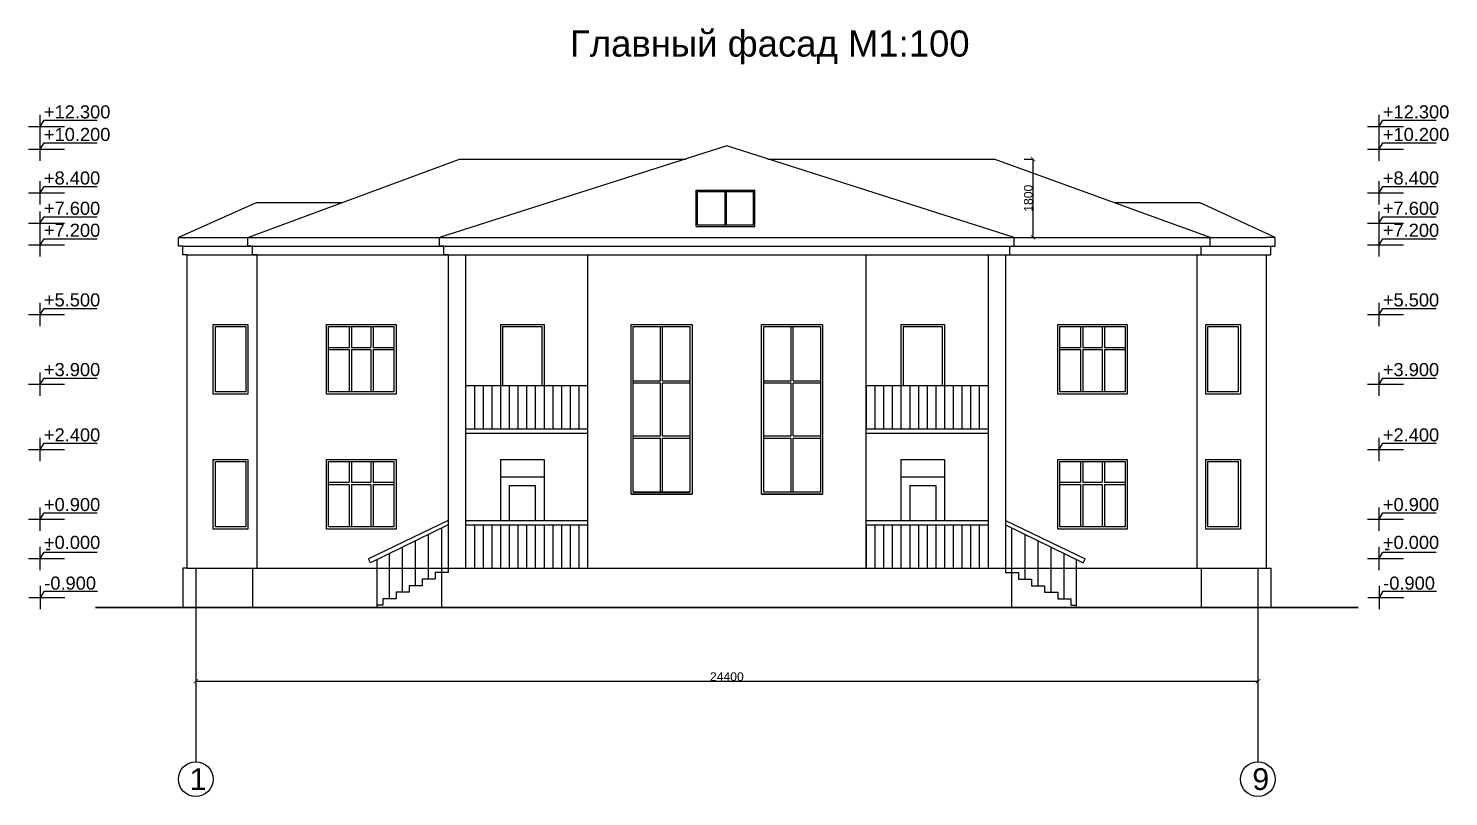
# Model space of a CAD drawing. Header units: millimetres. Extents: x -4280 to 435011, y -161394 to 27828.
# Drawn here: x 96 to 32721, y -50823 to -33178 of the extents above; entities that cross this region are included whole.
import ezdxf

# ---------------------------------------------------------------- set-up
doc = ezdxf.new("R2010")
doc.units = ezdxf.units.MM
doc.header["$MEASUREMENT"] = 0
for name, color, linetype in [('Fasad', 7, 'Continuous'), ('Fasad bokovoy', 7, 'Continuous'), ('Razrez', 7, 'Continuous')]:
    doc.layers.add(name, color=color, linetype=linetype)
doc.styles.get("Standard").update_dxf_attribs({"font": 'arial.ttf'})
doc.dimstyles.new('GOST', dxfattribs={"dimtxt": 200, "dimasz": 100, "dimexe": 0.18, "dimexo": 0.06, "dimgap": 3, "dimtad": 1, "dimdec": 0, "dimzin": 0, "dimdsep": 46, "dimtxsty": 'Standard', "dimblk": 'ARCHTICK', "dimcen": 0.09, "dimclrt": 256, "dimadec": 0, "dimazin": 0, "dimtfac": 1, "dimtdec": 0, "dimtofl": 0, "dimtmove": 0, "dimatfit": 3, "dimldrblk": 'ARCHTICK', "dimfxl": 200, "dimfxlon": 1, "dimtolj": 1, "dimtzin": 0, "dimarcsym": 0})

# ---------------------------------------------------------------- blocks, each defined once
blk = doc.blocks.new('_ArchTick')
at = {"color": 0, "linetype": 'ByBlock', "const_width": 0.15}
blk.add_lwpolyline([(-0.5, -0.5), (0.5, 0.5)], dxfattribs=at)
blk = doc.blocks.new('*D330')
at = {"layer": 'Defpoints', "color": 0, "transparency": 16777216}
for p in [(28341, -46095), (3941, -46479), (28341, -48174)]:
    blk.add_point(p, dxfattribs=at)
at = {"layer": 'Fasad', "color": 0, "lineweight": -2, "transparency": 16777216}
for p, q in [((3941, -47974), (3941, -48175)), ((3941, -48174), (28341, -48174)), ((28341, -47974), (28341, -48175))]:
    blk.add_line(p, q, dxfattribs=at)
at = {"layer": 'Fasad', "color": 0, "lineweight": -2, "transparency": 16777216, "xscale": 100, "yscale": 100, "zscale": 100, "rotation": 180}
blk.add_blockref('_ArchTick', (3941, -48174), dxfattribs=at)
at = {"layer": 'Fasad', "color": 0, "lineweight": -2, "transparency": 16777216, "xscale": 100, "yscale": 100, "zscale": 100}
blk.add_blockref('_ArchTick', (28341, -48174), dxfattribs=at)
at = {"layer": 'Fasad', "transparency": 16777216, "insert": (16141, -48069), "char_height": 200, "attachment_point": 5}
blk.add_mtext('\\A1;24400', dxfattribs=at)
blk = doc.blocks.new('*D765')
at = {"layer": 'Defpoints', "color": 0, "transparency": 16777216}
for p in [(22284, -36179), (22284, -37979), (23173, -37979)]:
    blk.add_point(p, dxfattribs=at)
at = {"layer": 'Fasad bokovoy', "color": 0, "lineweight": -2, "transparency": 16777216}
for p, q in [((22973, -36179), (23173, -36179)), ((23173, -36179), (23173, -37979)), ((22973, -37979), (23173, -37979))]:
    blk.add_line(p, q, dxfattribs=at)
at = {"layer": 'Fasad bokovoy', "color": 0, "lineweight": -2, "transparency": 16777216, "xscale": 100, "yscale": 100, "zscale": 100}
for p, rotation in [((23173, -36179), 90), ((23173, -37979), 270)]:
    blk.add_blockref('_ArchTick', p, dxfattribs=dict(at, rotation=rotation))
at = {"layer": 'Fasad bokovoy', "transparency": 16777216, "insert": (23068, -37079), "char_height": 200, "attachment_point": 5, "rotation": 90}
blk.add_mtext('\\A1;1800', dxfattribs=at)

msp = doc.modelspace()

# ---------------------------------------------------------------- linework, layer by layer
at = {"layer": 'Fasad'}
for p, q in [((16140.7, -35878.7), (9540.7, -37978.7)), ((22740.7, -37978.7), (16140.7, -35878.7)), ((5140.7, -37978.7), (9997.9, -36178.7)), ((9997.9, -36178.7), (15197.9, -36178.7)), ((17083.6, -36178.7), (22283.6, -36178.7)), ((27240.7, -37978.7), (22283.6, -36178.7)), ((5340.7, -37178.7), (3540.7, -37978.7)), ((5340.7, -37178.7), (7299.4, -37178.7)), ((25037.5, -37178.7), (26996.5, -37178.7)), ((28740.7, -37978.7), (26996.5, -37178.7)), ((3540.7, -38178.7), (3540.7, -37978.7)), ((3540.7, -37978.7), (3740.7, -37978.7)), ((3740.7, -37978.7), (28540.7, -37978.7)), ((5140.7, -38178.7), (5140.7, -37978.7)), ((9540.7, -38178.7), (9540.7, -37978.7)), ((22740.7, -38178.7), (22740.7, -37978.7)), ((27240.7, -38178.7), (27240.7, -37978.7)), ((28740.7, -37978.7), (28540.7, -37978.7)), ((28740.7, -38178.7), (28740.7, -37978.7)), ((3640.7, -38178.7), (3540.7, -38178.7)), ((3640.7, -38178.7), (28640.7, -38178.7)), ((3640.7, -38378.7), (3640.7, -38178.7)), ((3740.7, -38378.7), (3640.7, -38378.7)), ((3740.7, -38378.7), (28540.7, -38378.7)), ((3740.7, -45578.7), (3740.7, -38378.7)), ((5240.7, -38178.7), (5140.7, -38178.7)), ((5240.7, -38378.7), (5240.7, -38178.7)), ((5340.7, -38378.7), (5240.7, -38378.7)), ((5340.7, -38378.7), (5340.7, -45578.7)), ((9640.7, -38178.7), (9540.7, -38178.7)), ((9640.7, -38378.7), (9640.7, -38178.7)), ((9740.7, -38378.7), (9640.7, -38378.7)), ((9740.7, -38378.7), (9740.7, -45578.7)), ((22140.7, -38378.7), (22140.7, -45578.7)), ((22540.7, -38378.7), (22640.7, -38378.7)), ((22640.7, -38378.7), (22640.7, -38178.7)), ((22640.7, -38178.7), (22740.7, -38178.7)), ((26940.7, -38378.7), (26940.7, -45578.7)), ((26940.7, -38378.7), (27040.7, -38378.7)), ((27040.7, -38378.7), (27040.7, -38178.7)), ((27040.7, -38178.7), (27240.7, -38178.7)), ((28540.7, -38378.7), (28640.7, -38378.7)), ((28640.7, -38378.7), (28640.7, -38178.7)), ((28640.7, -38178.7), (28740.7, -38178.7)), ((10940.7, -39978.7), (11940.7, -39978.7)), ((10940.7, -39978.7), (10940.7, -41378.7)), ((10990.7, -40028.7), (11890.7, -40028.7)), ((10990.7, -40028.7), (10990.7, -41378.7)), ((11890.7, -40028.7), (11890.7, -41378.7)), ((11940.7, -39978.7), (11940.7, -41378.7)), ((11940.7, -39978.7), (11940.7, -41378.7)), ((14615.7, -41269.7), (14615.7, -40028.7)), ((14665.7, -41269.7), (14665.7, -40028.7)), ((17615.7, -41269.7), (17615.7, -40028.7)), ((17665.7, -41269.7), (17665.7, -40028.7)), ((20140.7, -39978.7), (21140.7, -39978.7)), ((20140.7, -39978.7), (20140.7, -41378.7)), ((20190.7, -40028.7), (21090.7, -40028.7)), ((20190.7, -40028.7), (20190.7, -41378.7)), ((21090.7, -40028.7), (21090.7, -41378.7)), ((21140.7, -39978.7), (21140.7, -41378.7)), ((21140.7, -39978.7), (21140.7, -41378.7)), ((10140.7, -41378.7), (12940.7, -41378.7)), ((10140.7, -41378.7), (10140.7, -42378.7)), ((10340.7, -41378.7), (10340.7, -42378.7)), ((10540.7, -41378.7), (10540.7, -42378.7)), ((10740.7, -41378.7), (10740.7, -42378.7)), ((10940.7, -41378.7), (10940.7, -42378.7)), ((11140.7, -41378.7), (11140.7, -42378.7)), ((11340.7, -41378.7), (11340.7, -42378.7)), ((11540.7, -41378.7), (11540.7, -42378.7)), ((11740.7, -41378.7), (11740.7, -42378.7)), ((11940.7, -41378.7), (11940.7, -42378.7)), ((12140.7, -41378.7), (12140.7, -42378.7)), ((12340.7, -41378.7), (12340.7, -42378.7)), ((12540.7, -41378.7), (12540.7, -42378.7)), ((12740.7, -41378.7), (12740.7, -42378.7)), ((13990.7, -41269.7), (14615.7, -41269.7)), ((13990.7, -41319.7), (14615.7, -41319.7)), ((14615.7, -42536.7), (14615.7, -41319.7)), ((14665.7, -41269.7), (15290.7, -41269.7)), ((14665.7, -42536.7), (14665.7, -41319.7)), ((14665.7, -41319.7), (15290.7, -41319.7)), ((16990.7, -41269.7), (17615.7, -41269.7)), ((16990.7, -41319.7), (17615.7, -41319.7)), ((17615.7, -42536.7), (17615.7, -41319.7)), ((17665.7, -41269.7), (18290.7, -41269.7)), ((17665.7, -42536.7), (17665.7, -41319.7)), ((17665.7, -41319.7), (18290.7, -41319.7)), ((19340.7, -41378.7), (22140.7, -41378.7)), ((19340.7, -41378.7), (19340.7, -42378.7)), ((19540.7, -41378.7), (19540.7, -42378.7)), ((19740.7, -41378.7), (19740.7, -42378.7)), ((19940.7, -41378.7), (19940.7, -42378.7)), ((20140.7, -41378.7), (20140.7, -42378.7)), ((20340.7, -41378.7), (20340.7, -42378.7)), ((20540.7, -41378.7), (20540.7, -42378.7)), ((20740.7, -41378.7), (20740.7, -42378.7)), ((20940.7, -41378.7), (20940.7, -42378.7)), ((21140.7, -41378.7), (21140.7, -42378.7)), ((21340.7, -41378.7), (21340.7, -42378.7)), ((21540.7, -41378.7), (21540.7, -42378.7)), ((21740.7, -41378.7), (21740.7, -42378.7)), ((21940.7, -41378.7), (21940.7, -42378.7)), ((10140.7, -42378.7), (12940.7, -42378.7)), ((19340.7, -42378.7), (22140.7, -42378.7)), ((10140.7, -42478.7), (12940.7, -42478.7)), ((13990.7, -42536.7), (14615.7, -42536.7)), ((13990.7, -42586.7), (14615.7, -42586.7)), ((14615.7, -43828.7), (14615.7, -42586.7)), ((14665.7, -42536.7), (15290.7, -42536.7)), ((14665.7, -43828.7), (14665.7, -42586.7)), ((14665.7, -42586.7), (15290.7, -42586.7)), ((16990.7, -42536.7), (17615.7, -42536.7)), ((16990.7, -42586.7), (17615.7, -42586.7)), ((17615.7, -43828.7), (17615.7, -42586.7)), ((17665.7, -42536.7), (18290.7, -42536.7)), ((17665.7, -43828.7), (17665.7, -42586.7)), ((17665.7, -42586.7), (18290.7, -42586.7)), ((19340.7, -42478.7), (22140.7, -42478.7)), ((10940.7, -43078.7), (11940.7, -43078.7)), ((10940.7, -43078.7), (10940.7, -44478.7)), ((11940.7, -43078.7), (11940.7, -44478.7)), ((20140.7, -43078.7), (21140.7, -43078.7)), ((20140.7, -43078.7), (20140.7, -44478.7)), ((21140.7, -43078.7), (21140.7, -44478.7)), ((10940.7, -43478.7), (11940.7, -43478.7)), ((11140.7, -43678.7), (11740.7, -43678.7)), ((11140.7, -43678.7), (11140.7, -44478.7)), ((11740.7, -43678.7), (11740.7, -44478.7)), ((20140.7, -43478.7), (21140.7, -43478.7)), ((20340.7, -43678.7), (20940.7, -43678.7)), ((20340.7, -43678.7), (20340.7, -44478.7)), ((20940.7, -43678.7), (20940.7, -44478.7)), ((13940.7, -43878.7), (15340.7, -43878.7)), ((13990.7, -43828.7), (15290.7, -43828.7)), ((16940.7, -43878.7), (18340.7, -43878.7)), ((16940.7, -43878.7), (18340.7, -43878.7)), ((10140.7, -44478.7), (12940.7, -44478.7)), ((10140.7, -44578.7), (12940.7, -44578.7)), ((10140.7, -44578.7), (10140.7, -45578.7)), ((10340.7, -44578.7), (10340.7, -45578.7)), ((10540.7, -44578.7), (10540.7, -45578.7)), ((10740.7, -44578.7), (10740.7, -45578.7)), ((10940.7, -44578.7), (10940.7, -45578.7)), ((11140.7, -44578.7), (11140.7, -45578.7)), ((11340.7, -44578.7), (11340.7, -45578.7)), ((11540.7, -44578.7), (11540.7, -45578.7)), ((11740.7, -44578.7), (11740.7, -45578.7)), ((11940.7, -44578.7), (11940.7, -45578.7)), ((12140.7, -44578.7), (12140.7, -45578.7)), ((12340.7, -44578.7), (12340.7, -45578.7)), ((12540.7, -44578.7), (12540.7, -45578.7)), ((12740.7, -44578.7), (12740.7, -45578.7)), ((19340.7, -44478.7), (22140.7, -44478.7)), ((19340.7, -44578.7), (22140.7, -44578.7)), ((19340.7, -44578.7), (19340.7, -45578.7)), ((19540.7, -44578.7), (19540.7, -45578.7)), ((19740.7, -44578.7), (19740.7, -45578.7)), ((19940.7, -44578.7), (19940.7, -45578.7)), ((20140.7, -44578.7), (20140.7, -45578.7)), ((20340.7, -44578.7), (20340.7, -45578.7)), ((20540.7, -44578.7), (20540.7, -45578.7)), ((20740.7, -44578.7), (20740.7, -45578.7)), ((20940.7, -44578.7), (20940.7, -45578.7)), ((21140.7, -44578.7), (21140.7, -45578.7)), ((21340.7, -44578.7), (21340.7, -45578.7)), ((21540.7, -44578.7), (21540.7, -45578.7)), ((21740.7, -44578.7), (21740.7, -45578.7)), ((21940.7, -44578.7), (21940.7, -45578.7)), ((3740.7, -45578.7), (3640.7, -45578.7)), ((3640.7, -45578.7), (3640.7, -46478.7)), ((3740.7, -45578.7), (28540.7, -45578.7)), ((3940.7, -45578.7), (3940.7, -50022.7)), ((28340.7, -45578.7), (28340.7, -50022.7)), ((28540.7, -45578.7), (28640.7, -45578.7))]:
    msp.add_line(p, q, dxfattribs=at)
at = {"layer": 'Fasad', "lineweight": 30}
msp.add_line((1640.7, -46478.7), (30640.7, -46478.7), dxfattribs=at)
at = {"layer": 'Fasad'}
for points in [[(10140.7, -38378.7), (10140.7, -45578.7)], [(22540.7, -38378.7), (22540.7, -45678.7)]]:
    msp.add_lwpolyline(points, dxfattribs=at)
for points in [[(4340.7, -39978.7), (5140.7, -39978.7), (5140.7, -41578.7), (4340.7, -41578.7)], [(4390.7, -40028.7), (5090.7, -40028.7), (5090.7, -41528.7), (4390.7, -41528.7)], [(6940.7, -39978.7), (8540.7, -39978.7), (8540.7, -41578.7), (6940.7, -41578.7)], [(6990.7, -40028.7), (8490.7, -40028.7), (8490.7, -41528.7), (6990.7, -41528.7)], [(13940.7, -39978.7), (15340.7, -39978.7), (15340.7, -43878.7), (13940.7, -43878.7)], [(13990.7, -40028.7), (15290.7, -40028.7), (15290.7, -43828.7), (13990.7, -43828.7)], [(16940.7, -39978.7), (18340.7, -39978.7), (18340.7, -43878.7), (16940.7, -43878.7)], [(16990.7, -40028.7), (18290.7, -40028.7), (18290.7, -43828.7), (16990.7, -43828.7)], [(23740.7, -39978.7), (25340.7, -39978.7), (25340.7, -41578.7), (23740.7, -41578.7)], [(23790.7, -40028.7), (25290.7, -40028.7), (25290.7, -41528.7), (23790.7, -41528.7)], [(27140.7, -39978.7), (27940.7, -39978.7), (27940.7, -41578.7), (27140.7, -41578.7)], [(27190.7, -40028.7), (27890.7, -40028.7), (27890.7, -41528.7), (27190.7, -41528.7)], [(4340.7, -43078.7), (5140.7, -43078.7), (5140.7, -44678.7), (4340.7, -44678.7)], [(4390.7, -43128.7), (5090.7, -43128.7), (5090.7, -44628.7), (4390.7, -44628.7)], [(6940.7, -43078.7), (8540.7, -43078.7), (8540.7, -44678.7), (6940.7, -44678.7)], [(6990.7, -43128.7), (8490.7, -43128.7), (8490.7, -44628.7), (6990.7, -44628.7)], [(23740.7, -43078.7), (25340.7, -43078.7), (25340.7, -44678.7), (23740.7, -44678.7)], [(23790.7, -43128.7), (25290.7, -43128.7), (25290.7, -44628.7), (23790.7, -44628.7)], [(27140.7, -43078.7), (27940.7, -43078.7), (27940.7, -44678.7), (27140.7, -44678.7)], [(27190.7, -43128.7), (27890.7, -43128.7), (27890.7, -44628.7), (27190.7, -44628.7)]]:
    msp.add_lwpolyline(points, close=True, dxfattribs=at)
for centre in [(3940.7, -50422.7), (28340.7, -50422.7)]:
    msp.add_circle(centre, 400, dxfattribs=at)
at = {"layer": 'Fasad bokovoy'}
for p, q in [((364.2, -35701.6), (364.2, -35165.8)), ((31122.2, -35701.6), (31122.2, -35165.8)), ((96.2, -35433.8), (927.3, -35433.8)), ((364.2, -35433.7), (455.2, -35289.2)), ((455.2, -35289.2), (1678.2, -35289.2)), ((30854.2, -35433.8), (31685.2, -35433.8)), ((31122.2, -35433.7), (31213.1, -35289.2)), ((31213.1, -35289.2), (32436.1, -35289.2)), ((364.2, -36220.4), (364.2, -35684.6)), ((364.2, -35952.5), (455.2, -35808)), ((455.2, -35808), (1678.2, -35808)), ((31122.2, -36220.4), (31122.2, -35684.6)), ((31122.2, -35952.5), (31213.1, -35808)), ((31213.1, -35808), (32436.1, -35808)), ((96.2, -35952.6), (927.3, -35952.6)), ((30854.2, -35952.6), (31685.2, -35952.6)), ((364.2, -37220.4), (364.2, -36684.6)), ((364.2, -36952.5), (455.2, -36808)), ((455.2, -36808), (1678.2, -36808)), ((31122.2, -37220.4), (31122.2, -36684.6)), ((31122.2, -36952.5), (31213.1, -36808)), ((31213.1, -36808), (32436.1, -36808)), ((96.2, -36952.6), (927.3, -36952.6)), ((15435.8, -37726.2), (15435.8, -36892.8)), ((15435.8, -36892.8), (16783.7, -36892.8)), ((15469.5, -37692.5), (15469.5, -36926.8)), ((15469.5, -36926.8), (16750, -36926.8)), ((16092.9, -36926.8), (16092.9, -37692.5)), ((16126.6, -36926.8), (16126.6, -37692.5)), ((16750, -37692.5), (16750, -36926.8)), ((16783.7, -37726.2), (16783.7, -36892.8)), ((30854.2, -36952.6), (31685.2, -36952.6)), ((364.2, -37915.4), (364.2, -37379.7)), ((364.2, -37647.6), (455.2, -37503)), ((455.2, -37503), (1678.2, -37503)), ((31122.2, -37915.4), (31122.2, -37379.7)), ((31122.2, -37647.6), (31213.1, -37503)), ((31213.1, -37503), (32436.1, -37503)), ((96.2, -37647.7), (927.3, -37647.7)), ((15435.8, -37726.2), (16783.7, -37726.2)), ((15469.5, -37692.5), (16750, -37692.5)), ((30854.2, -37647.7), (31685.2, -37647.7)), ((96.2, -38152.6), (927.3, -38152.6)), ((364.2, -38420.4), (364.2, -37884.6)), ((364.2, -38152.5), (455.2, -38008)), ((455.2, -38008), (1678.2, -38008)), ((30854.2, -38152.6), (31685.2, -38152.6)), ((31122.2, -38420.4), (31122.2, -37884.6)), ((31122.2, -38152.5), (31213.1, -38008)), ((31213.1, -38008), (32436.1, -38008)), ((12940.7, -38378.7), (12940.7, -45578.7)), ((19340.7, -45578.7), (19340.7, -38378.7)), ((28540.7, -45578.7), (28540.7, -38378.7)), ((96.2, -39752.6), (927.3, -39752.6)), ((364.2, -40020.4), (364.2, -39484.6)), ((364.2, -39752.5), (455.2, -39608)), ((455.2, -39608), (1678.2, -39608)), ((30854.2, -39752.6), (31685.2, -39752.6)), ((31122.2, -40020.4), (31122.2, -39484.6)), ((31122.2, -39752.5), (31213.1, -39608)), ((31213.1, -39608), (32436.1, -39608)), ((6990.7, -40028.7), (8490.7, -40028.7)), ((7465.7, -40028.7), (7465.7, -40503.7)), ((7515.7, -40028.7), (7515.7, -40503.7)), ((7965.7, -40028.7), (7965.7, -40503.7)), ((8015.7, -40028.7), (8015.7, -40503.7)), ((24265.7, -40028.7), (24265.7, -40503.7)), ((24315.7, -40028.7), (24315.7, -40503.7)), ((24765.7, -40028.7), (24765.7, -40503.7)), ((24815.7, -40028.7), (24815.7, -40503.7)), ((6990.7, -40503.7), (7465.7, -40503.7)), ((6990.7, -40553.7), (7465.7, -40553.7)), ((7465.7, -40553.7), (7465.7, -41528.7)), ((7515.7, -40503.7), (7965.7, -40503.7)), ((7515.7, -40553.7), (7515.7, -41528.7)), ((7515.7, -40553.7), (7965.7, -40553.7)), ((7965.7, -40553.7), (7965.7, -41528.7)), ((8015.7, -40503.7), (8490.7, -40503.7)), ((8015.7, -40553.7), (8015.7, -41528.7)), ((8015.7, -40553.7), (8490.7, -40553.7)), ((23790.7, -40503.7), (24265.7, -40503.7)), ((23790.7, -40553.7), (24265.7, -40553.7)), ((24265.7, -40553.7), (24265.7, -41528.7)), ((24315.7, -40503.7), (24765.7, -40503.7)), ((24315.7, -40553.7), (24315.7, -41528.7)), ((24315.7, -40553.7), (24765.7, -40553.7)), ((24765.7, -40553.7), (24765.7, -41528.7)), ((24815.7, -40503.7), (25290.7, -40503.7)), ((24815.7, -40553.7), (24815.7, -41528.7)), ((24815.7, -40553.7), (25290.7, -40553.7)), ((364.2, -41620.4), (364.2, -41084.6)), ((31122.2, -41620.4), (31122.2, -41084.6)), ((96.2, -41352.6), (927.3, -41352.6)), ((364.2, -41352.5), (455.2, -41208)), ((455.2, -41208), (1678.2, -41208)), ((30854.2, -41352.6), (31685.2, -41352.6)), ((31122.2, -41352.5), (31213.1, -41208)), ((31213.1, -41208), (32436.1, -41208)), ((364.2, -43120.5), (364.2, -42584.8)), ((364.2, -42852.6), (455.2, -42708.1)), ((455.2, -42708.1), (1678.2, -42708.1)), ((31122.2, -43120.5), (31122.2, -42584.8)), ((31122.2, -42852.6), (31213.1, -42708.1)), ((31213.1, -42708.1), (32436.1, -42708.1)), ((96.2, -42852.8), (927.3, -42852.8)), ((30854.2, -42852.8), (31685.2, -42852.8)), ((7465.7, -43128.7), (7465.7, -43603.7)), ((7515.7, -43128.7), (7515.7, -43603.7)), ((7965.7, -43128.7), (7965.7, -43603.7)), ((8015.7, -43128.7), (8015.7, -43603.7)), ((24265.7, -43128.7), (24265.7, -43603.7)), ((24315.7, -43128.7), (24315.7, -43603.7)), ((24765.7, -43128.7), (24765.7, -43603.7)), ((24815.7, -43128.7), (24815.7, -43603.7)), ((6990.7, -43603.7), (7465.7, -43603.7)), ((6990.7, -43653.7), (7465.7, -43653.7)), ((7465.7, -43653.7), (7465.7, -44628.7)), ((7515.7, -43603.7), (7965.7, -43603.7)), ((7515.7, -43653.7), (7515.7, -44628.7)), ((7515.7, -43653.7), (7965.7, -43653.7)), ((7965.7, -43653.7), (7965.7, -44628.7)), ((8015.7, -43603.7), (8490.7, -43603.7)), ((8015.7, -43653.7), (8015.7, -44628.7)), ((8015.7, -43653.7), (8490.7, -43653.7)), ((23790.7, -43603.7), (24265.7, -43603.7)), ((23790.7, -43653.7), (24265.7, -43653.7)), ((24265.7, -43653.7), (24265.7, -44628.7)), ((24315.7, -43603.7), (24765.7, -43603.7)), ((24315.7, -43653.7), (24315.7, -44628.7)), ((24315.7, -43653.7), (24765.7, -43653.7)), ((24765.7, -43653.7), (24765.7, -44628.7)), ((24815.7, -43603.7), (25290.7, -43603.7)), ((24815.7, -43653.7), (24815.7, -44628.7)), ((24815.7, -43653.7), (25290.7, -43653.7)), ((364.2, -44720.5), (364.2, -44184.8)), ((364.2, -44452.6), (455.2, -44308.1)), ((455.2, -44308.1), (1678.2, -44308.1)), ((31122.2, -44720.5), (31122.2, -44184.8)), ((31122.2, -44452.6), (31213.1, -44308.1)), ((31213.1, -44308.1), (32436.1, -44308.1)), ((96.2, -44452.8), (927.3, -44452.8)), ((9740.7, -44478.7), (7911.3, -45360.9)), ((9740.7, -44578.7), (7955.2, -45450.8)), ((9590.7, -46478.7), (9590.7, -44651.9)), ((22540.7, -44478.7), (24370.1, -45360.9)), ((22540.7, -44578.7), (24326.2, -45450.8)), ((22690.7, -46478.7), (22690.7, -44651.9)), ((30854.2, -44452.8), (31685.2, -44452.8)), ((8990.7, -45978.7), (8990.7, -44945)), ((9290.7, -45828.7), (9290.7, -44798.5)), ((22990.7, -45828.7), (22990.7, -44798.5)), ((23290.7, -45978.7), (23290.7, -44945)), ((364.2, -45620.4), (364.2, -45084.6)), ((364.2, -45352.5), (455.2, -45208)), ((455.2, -45208), (1678.2, -45208)), ((8390.7, -46278.7), (8390.7, -45238)), ((8690.7, -46128.7), (8690.7, -45091.5)), ((23590.7, -46128.7), (23590.7, -45091.5)), ((23890.7, -46278.7), (23890.7, -45238)), ((31122.2, -45620.4), (31122.2, -45084.6)), ((31122.2, -45352.5), (31213.1, -45208)), ((31213.1, -45208), (32436.1, -45208)), ((96.2, -45352.6), (927.3, -45352.6)), ((5240.7, -45578.7), (5240.7, -46478.7)), ((7955.2, -45450.8), (7912, -45362.4)), ((8105.7, -46478.7), (8105.7, -45377.3)), ((9740.7, -45578.7), (9740.7, -45678.7)), ((24175.7, -46478.7), (24175.7, -45377.3)), ((24326.2, -45450.8), (24369.4, -45362.4)), ((27040.7, -45578.7), (27040.7, -46478.7)), ((28640.7, -45578.7), (28640.7, -46478.7)), ((30854.2, -45352.6), (31685.2, -45352.6)), ((372.2, -46515.2), (372.2, -45979.4)), ((9140.7, -45978.7), (8840.7, -45978.7)), ((8840.7, -45978.7), (8840.7, -46128.7)), ((9440.7, -45828.7), (9140.7, -45828.7)), ((9140.7, -45828.7), (9140.7, -45978.7)), ((9740.7, -45678.7), (9440.7, -45678.7)), ((9440.7, -45678.7), (9440.7, -45828.7)), ((22540.7, -45678.7), (22840.7, -45678.7)), ((22840.7, -45678.7), (22840.7, -45828.7)), ((22840.7, -45828.7), (23140.7, -45828.7)), ((23140.7, -45828.7), (23140.7, -45978.7)), ((23140.7, -45978.7), (23440.7, -45978.7)), ((23440.7, -45978.7), (23440.7, -46128.7)), ((31130.2, -46515.2), (31130.2, -45979.4)), ((104.2, -46247.4), (935.3, -46247.4)), ((372.2, -46247.3), (463.2, -46102.8)), ((463.2, -46102.8), (1686.2, -46102.8)), ((8540.7, -46278.7), (8240.7, -46278.7)), ((8240.7, -46278.7), (8240.7, -46428.7)), ((8840.7, -46128.7), (8540.7, -46128.7)), ((8540.7, -46128.7), (8540.7, -46278.7)), ((23440.7, -46128.7), (23740.7, -46128.7)), ((23740.7, -46128.7), (23740.7, -46278.7)), ((23740.7, -46278.7), (24040.7, -46278.7)), ((24040.7, -46278.7), (24040.7, -46428.7)), ((30862.2, -46247.4), (31693.3, -46247.4)), ((31130.2, -46247.3), (31221.2, -46102.8)), ((31221.2, -46102.8), (32444.2, -46102.8)), ((28640.7, -46478.7), (3640.7, -46478.7)), ((8240.7, -46428.7), (8105.7, -46428.7)), ((24040.7, -46428.7), (24175.7, -46428.7)), ((28640.7, -46478.7), (30640.7, -46478.7))]:
    msp.add_line(p, q, dxfattribs=at)

# ---------------------------------------------------------------- texts
at = {"layer": 'Fasad', "attachment_point": 1}
for s, width, gutter_width, insert, char_height in [('Главный фасад M1{\\fArial|b0|i0|c238|p34;:100}', 9417.063, 1, (12539.3, -33225.3), 600), ('1', 498.651, 0.712, (3798, -50172.1), 498.7), ('9', 498.651, 0.712, (28211.8, -50172), 498.7)]:
    msp.add_mtext_dynamic_manual_height_columns(s, width=width, gutter_width=gutter_width, heights=[0], dxfattribs=dict(at, insert=insert, char_height=char_height))
at = {"layer": 'Razrez', "char_height": 300, "attachment_point": 1}
for s, insert in [('+12.300', (452.9, -34945)), ('+12.300', (31210.9, -34945)), ('+10.200', (452.9, -35463.8)), ('+10.200', (31210.9, -35463.8)), ('+8.400', (452.9, -36463.8)), ('+8.400', (31210.9, -36463.8)), ('+7.600', (452.9, -37158.8)), ('+7.600', (31210.9, -37158.8)), ('+7.200', (452.9, -37663.8)), ('+7.200', (31210.9, -37663.8)), ('+5.500', (452.9, -39263.8)), ('+5.500', (31210.9, -39263.8)), ('+3.900', (452.9, -40863.8)), ('+3.900', (31210.9, -40863.8)), ('+2.400', (452.9, -42363.9)), ('+2.400', (31210.9, -42363.9)), ('+0.900', (452.9, -43963.9)), ('+0.900', (31210.9, -43963.9)), ('+0.000', (452.9, -44833.8)), ('+0.000', (31210.9, -44833.8)), (' -', (363.4, -44963)), (' -', (31121.3, -44963)), ('-0.900', (461, -45769.2)), ('-0.900', (31218.9, -45769.2))]:
    msp.add_mtext_dynamic_manual_height_columns(s, width=1010.809, gutter_width=1, heights=[0], dxfattribs=dict(at, insert=insert))

# ---------------------------------------------------------------- dimensions: what is measured, and where the dimension line sits
at = {"layer": 'Fasad'}
dim = msp.add_linear_dim(base=(28340.7, -48174.5), p1=(3940.7, -46478.7), p2=(28340.7, -46094.6), dimstyle='GOST', override={"dimtxt": 200}, dxfattribs=at)
dim.commit()
dim.dimension.update_dxf_attribs({"geometry": '*D330', "text_midpoint": (16140.7, -48069.4)})
at = {"layer": 'Fasad bokovoy'}
dim = msp.add_linear_dim(base=(23173.3, -37978.7), p1=(22283.6, -36178.7), p2=(22283.6, -37978.7), angle=90, dimstyle='GOST', dxfattribs=at)
dim.commit()
dim.dimension.update_dxf_attribs({"geometry": '*D765', "text_midpoint": (23068.2, -37078.7)})

doc.saveas('drawing.dxf')
